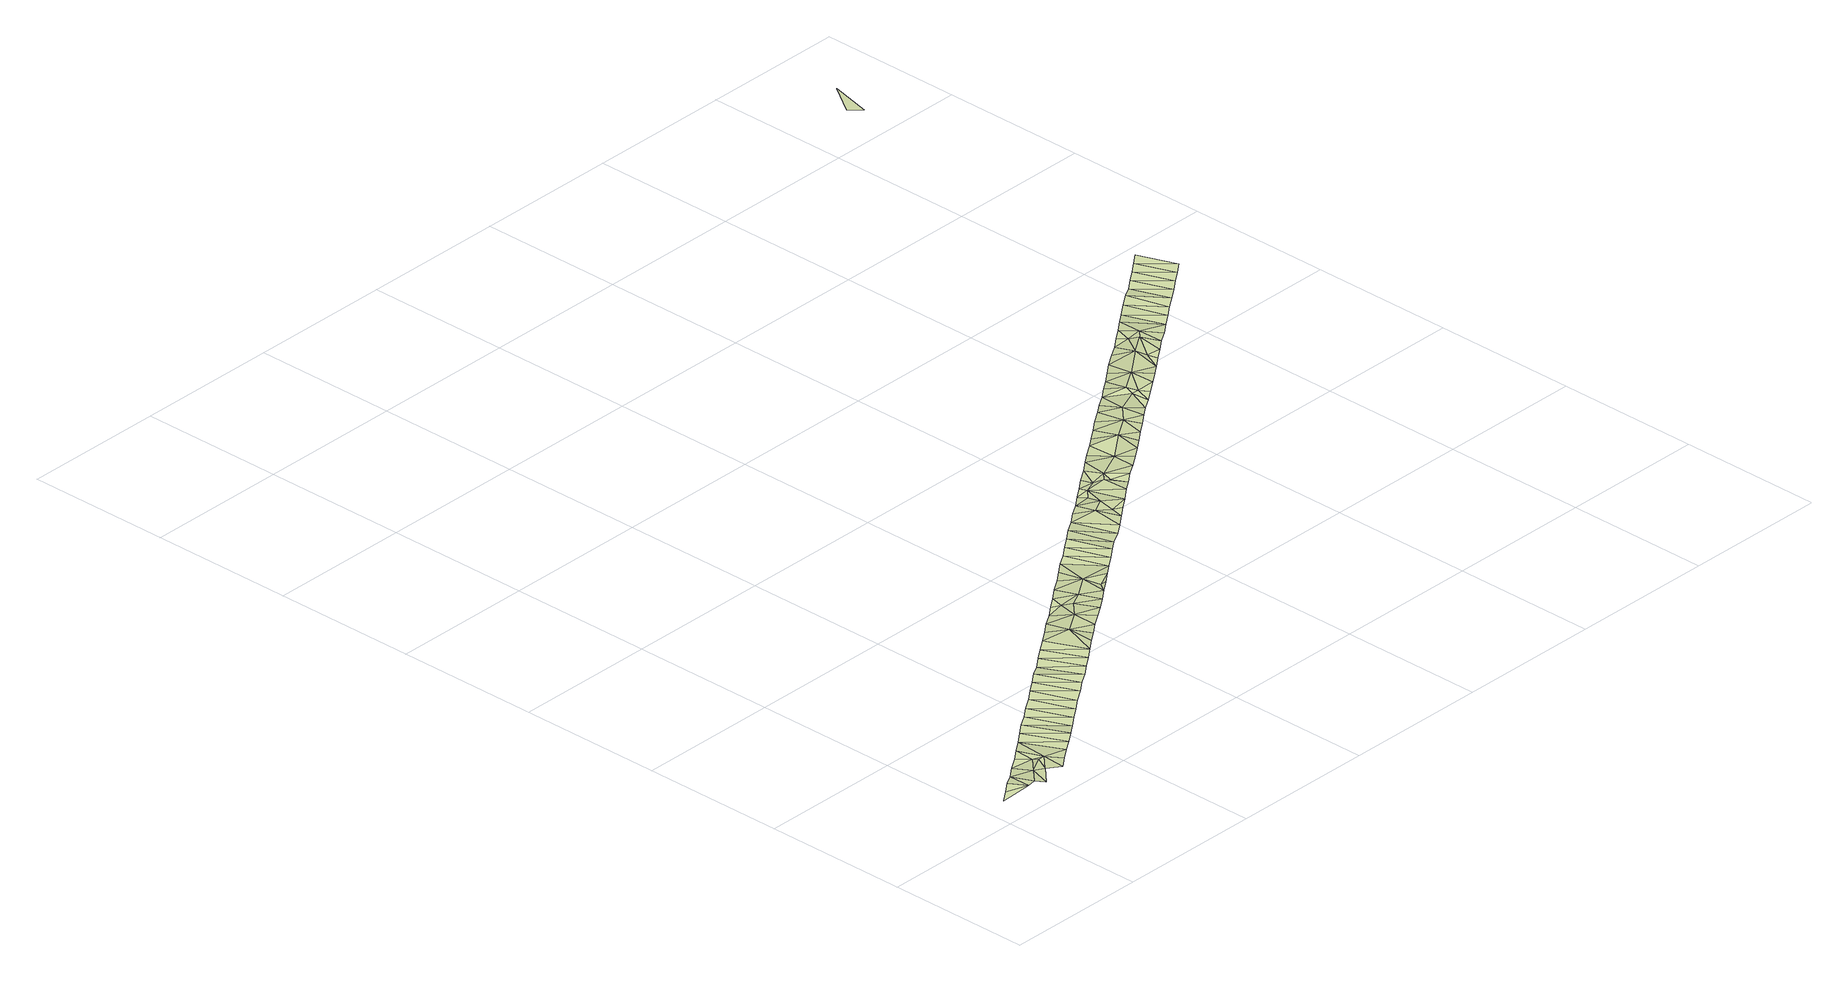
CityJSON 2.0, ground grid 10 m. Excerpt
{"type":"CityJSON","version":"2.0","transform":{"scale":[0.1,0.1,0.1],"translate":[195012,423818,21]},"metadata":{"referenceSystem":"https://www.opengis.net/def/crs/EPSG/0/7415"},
"CityObjects":{
"landuse1":{"type":"LandUse","attributes":{"3df_class":"Terrain","bgt_fysiekvoorkomen":"erf","bgt_status":"bestaand","identificatienamespace":"NL.IMGeo","onbegroeidterreindeeloptalud":"false","relatievehoogteligging":0,"aantal_punten":0},"geometry":[{"type":"MultiSurface","lod":"1","boundaries":[[[0,1,2]],[[0,2,3]],[[2,4,3]],[[2,5,4]],[[5,6,4]],[[7,6,5]],[[8,4,6]],[[6,7,9]],[[8,6,10]],[[6,9,11]],[[8,10,12]],[[6,11,10]],[[13,14,9]],[[11,9,14]],[[10,15,12]],[[11,14,10]],[[14,15,10]],[[13,16,14]],[[14,17,15]],[[16,18,14]],[[17,14,18]],[[19,17,18]],[[19,20,17]],[[19,21,20]],[[21,22,20]],[[22,21,23]],[[23,24,22]],[[25,24,23]],[[25,26,24]],[[25,27,26]],[[27,28,26]],[[28,27,29]],[[29,30,28]],[[31,30,29]],[[31,32,30]],[[31,33,32]],[[33,34,32]],[[34,33,35]],[[35,36,34]],[[37,36,35]],[[37,38,36]],[[37,39,38]],[[39,40,38]],[[40,39,41]],[[41,42,40]],[[41,43,42]],[[42,43,44]],[[43,41,45]],[[43,46,44]],[[47,43,45]],[[43,48,46]],[[47,49,43]],[[50,46,48]],[[48,43,49]],[[48,51,50]],[[48,49,52]],[[50,51,53]],[[48,54,51]],[[55,48,52]],[[53,51,56]],[[48,55,54]],[[54,57,51]],[[51,57,56]],[[55,58,54]],[[57,59,56]],[[57,54,58]],[[58,60,57]],[[61,59,57]],[[59,61,62]],[[60,61,57]],[[61,63,62]],[[60,64,61]],[[64,60,65]],[[61,66,63]],[[64,67,61]],[[67,64,65]],[[68,66,61]],[[67,68,61]],[[68,69,66]],[[68,70,69]],[[70,71,69]],[[71,70,72]],[[72,73,71]],[[73,72,74]],[[74,75,73]],[[76,75,74]],[[76,77,75]],[[77,76,78]],[[77,79,80]],[[78,79,77]],[[80,79,81]],[[78,82,79]],[[79,82,83]],[[79,84,81]],[[79,83,84]],[[85,83,82]],[[81,86,87]],[[84,86,81]],[[83,88,84]],[[85,88,83]],[[86,89,87]],[[86,84,89]],[[87,89,90]],[[84,88,89]],[[89,91,90]],[[92,89,88]],[[91,93,90]],[[89,94,91]],[[94,89,92]],[[91,95,93]],[[91,94,96]],[[97,94,92]],[[95,91,96]],[[98,96,94]],[[94,97,98]],[[95,96,99]],[[96,98,100]],[[97,100,98]],[[96,100,101]],[[96,102,99]],[[102,96,101]],[[102,103,99]],[[102,104,103]],[[105,102,101]],[[105,106,102]],[[102,107,104]],[[107,102,106]],[[104,107,108]],[[107,109,108]],[[106,110,107]],[[110,111,107]],[[107,112,109]],[[109,112,113]],[[107,111,112]],[[113,112,114]],[[112,111,115]],[[112,116,114]],[[115,117,112]],[[114,116,118]],[[116,112,117]],[[116,119,118]],[[117,120,116]],[[116,121,119]],[[120,121,116]],[[122,119,123]],[[121,120,124]],[[121,123,119]],[[123,125,122]],[[126,121,124]],[[126,123,121]],[[124,127,126]],[[126,128,123]],[[123,128,125]],[[129,126,127]],[[128,130,125]],[[129,128,126]],[[128,131,130]],[[132,128,129]],[[132,133,128]],[[128,134,131]],[[134,128,133]],[[131,134,135]],[[134,136,135]],[[133,137,134]],[[138,137,133]],[[136,134,139]],[[138,140,137]],[[134,137,141]],[[136,139,142]],[[134,141,139]],[[140,141,137]],[[143,142,139]],[[141,140,144]],[[141,145,139]],[[139,145,143]],[[144,145,141]],[[145,146,143]],[[145,144,147]],[[148,146,145]],[[148,145,147]],[[148,149,146]],[[150,149,148]],[[150,151,149]],[[151,150,152]],[[152,153,151]],[[152,154,153]],[[154,155,153]],[[155,154,156]],[[156,157,155]],[[156,158,157]],[[158,159,157]],[[160,159,158]],[[160,161,159]],[[161,160,162]],[[162,163,161]],[[164,165,166]]]}]}
},
"vertices":[
[17,19,14],[9,13,14],[32,14,14],[25,25,14],[33,30,13],[37,14,15],[47,24,14],[42,9,14],[41,36,13],[52,19,15],[57,34,13],[57,29,15],[50,42,13],[62,14,14],[62,29,15],[58,48,13],[70,20,14],[66,54,13],[78,26,14],[86,31,14],[74,60,13],[94,37,14],[82,66,13],[102,43,13],[90,71,13],[110,49,13],[98,77,13],[118,55,13],[107,83,13],[126,61,13],[115,89,13],[135,67,13],[123,95,13],[143,73,13],[131,101,13],[151,78,13],[139,106,12],[159,84,13],[147,112,12],[167,90,13],[155,118,12],[175,96,13],[164,124,12],[182,119,14],[172,130,12],[183,102,13],[180,136,12],[191,108,12],[197,129,14],[199,114,12],[188,141,12],[202,144,12],[208,120,12],[196,147,12],[207,139,13],[216,125,12],[204,153,12],[217,144,13],[224,131,12],[212,159,12],[232,137,12],[232,154,13],[221,165,12],[229,171,12],[237,144,11],[240,143,12],[237,177,12],[248,149,12],[256,155,11],[245,182,12],[264,161,11],[253,188,12],[272,167,11],[261,194,12],[280,173,10],[269,200,12],[289,178,10],[278,206,11],[297,184,10],[297,204,12],[286,212,11],[294,217,11],[305,190,10],[307,199,10],[307,209,12],[313,196,10],[307,219,10],[302,223,11],[321,202,10],[312,224,11],[310,229,11],[322,229,10],[329,208,11],[318,235,11],[327,224,12],[327,241,11],[332,229,12],[337,214,10],[332,224,10],[335,247,11],[345,220,10],[353,225,10],[352,239,11],[343,253,10],[351,258,11],[362,231,10],[370,237,10],[372,254,11],[359,264,10],[367,270,10],[378,243,9],[386,249,9],[387,264,11],[375,276,10],[384,282,10],[394,255,9],[397,274,11],[402,261,9],[392,288,9],[400,293,9],[410,267,8],[417,284,8],[408,299,9],[417,289,10],[418,272,8],[416,305,8],[422,284,8],[426,278,8],[432,299,10],[435,284,8],[424,311,8],[432,317,8],[443,290,8],[451,296,7],[452,314,10],[441,323,8],[449,328,8],[457,309,7],[459,302,7],[462,329,8],[467,308,7],[467,324,9],[457,334,8],[465,340,8],[475,314,7],[472,329,9],[473,346,8],[483,319,7],[491,325,7],[481,352,7],[499,331,7],[489,358,8],[507,337,7],[498,364,8],[516,343,7],[506,369,7],[524,349,7],[514,375,7],[532,355,7],[522,381,7],[540,361,7],[530,387,7],[548,367,7],[538,393,7],[547,622,11],[552,649,13],[540,630,11]
]}
